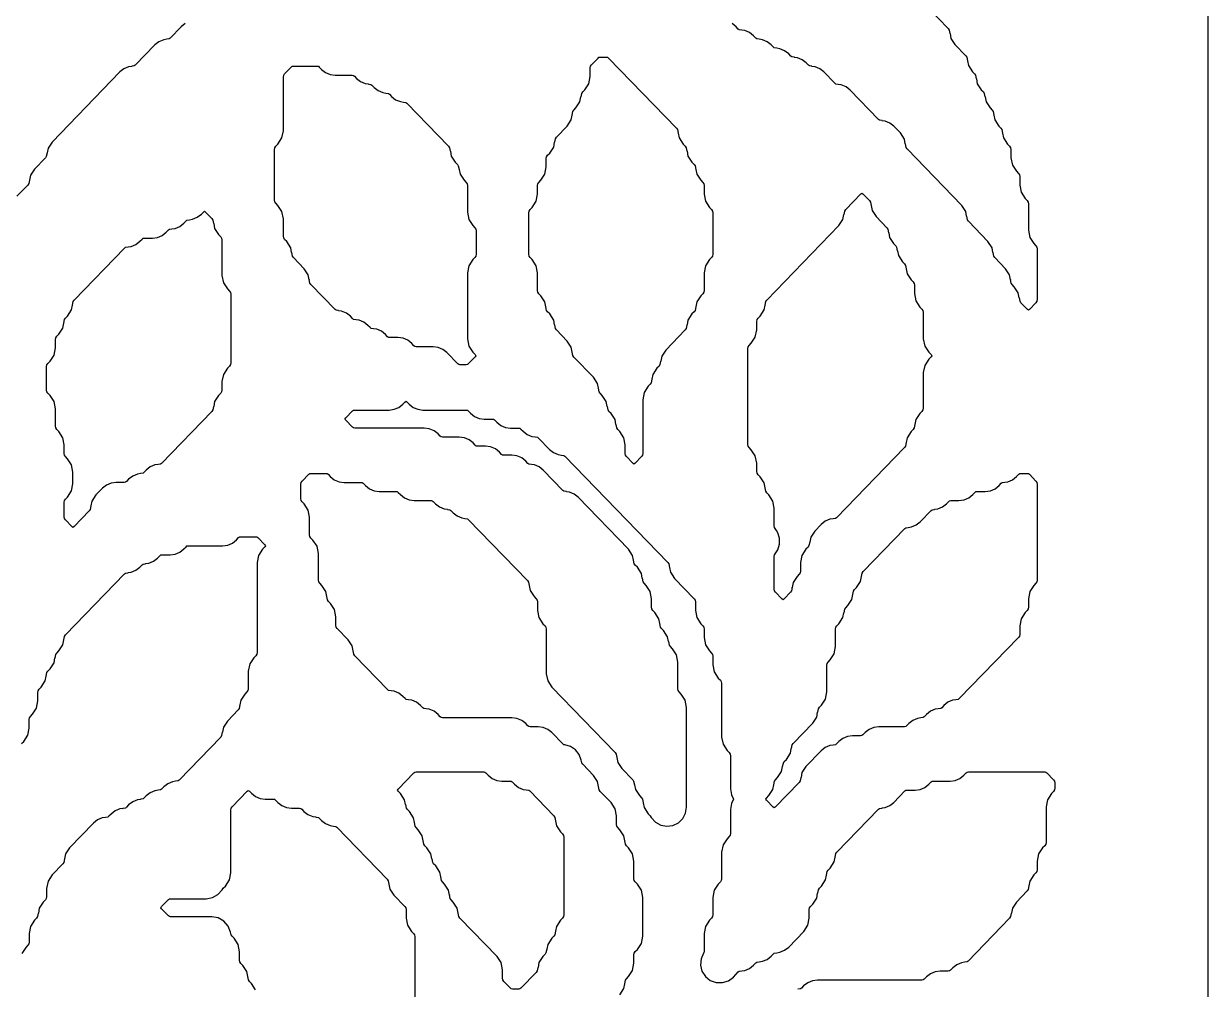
# Model space of a CAD drawing. Header units: millimetres. Extents: x 10 to 410, y 18 to 283.
# Drawn here: x 42.41 to 73.27, y 96.61 to 121.77 of the extents above; entities that cross this region are included whole.
import ezdxf

# ---------------------------------------------------------------- set-up
doc = ezdxf.new("R2010")
doc.units = ezdxf.units.MM
doc.layers.add('CUT', color=1, linetype='Continuous')

msp = doc.modelspace()

# ---------------------------------------------------------------- linework, layer by layer
at = {"layer": 'CUT'}
for points in [[(52.134, 21), (60.134, 21), (60.134, 24), (73.2679, 24), (73.2679, 144), (60.134, 144), (60.134, 147), (52.134, 147), (52.134, 144), (31.134, 144), (31.134, 147), (23.134, 147), (23.134, 144), (10, 144), (10, 24), (23.134, 24), (23.134, 21), (31.134, 21), (31.134, 24), (52.134, 24)], [(55.8811, 114.6802), (55.8271, 114.7359), (55.8022, 114.7741), (55.7935, 114.8188), (55.7935, 115.2754), (55.757, 115.4631), (55.6527, 115.6233), (55.5987, 115.679), (55.5739, 115.7172), (55.5652, 115.7619), (55.5652, 116.8444), (55.5739, 116.8891), (55.5987, 116.9273), (55.6527, 116.983), (55.757, 117.1432), (55.7935, 117.3309), (55.7935, 117.5518), (55.8022, 117.5965), (55.8271, 117.6346), (55.8811, 117.6904), (55.9854, 117.8506), (56.0219, 118.0382), (56.0219, 118.2591), (56.0306, 118.3038), (56.0555, 118.342), (56.1094, 118.3977), (56.2137, 118.558), (56.2383, 118.6839), (56.2411, 118.6834), (56.259, 118.7754), (56.2839, 118.8136), (56.5662, 119.1051), (56.6705, 119.2653), (56.695, 119.3913), (56.6978, 119.3907), (56.7158, 119.4828), (56.7406, 119.521), (56.7946, 119.5767), (56.8989, 119.7369), (56.9234, 119.8629), (56.9262, 119.8623), (56.9441, 119.9544), (56.969, 119.9925), (57.023, 120.0483), (57.1273, 120.2085), (57.1638, 120.3961), (57.1638, 120.617), (57.1725, 120.6617), (57.1974, 120.6999), (57.3689, 120.877), (57.394, 120.8968), (57.4256, 120.9011), (57.5871, 120.9011), (57.6188, 120.8968), (57.6438, 120.877), (59.4141, 119.0494), (59.4389, 119.0112), (59.4568, 118.9191), (59.4596, 118.9197), (59.4842, 118.7937), (59.5885, 118.6335), (59.6424, 118.5778), (59.6673, 118.5396), (59.6852, 118.4476), (59.688, 118.4481), (59.7125, 118.3222), (59.8168, 118.162), (59.8708, 118.1062), (59.8957, 118.0681), (59.9136, 117.976), (59.9164, 117.9765), (59.9409, 117.8506), (60.0452, 117.6904), (60.0992, 117.6346), (60.124, 117.5965), (60.1328, 117.5518), (60.1328, 117.3309), (60.1693, 117.1432), (60.2736, 116.983), (60.3276, 116.9273), (60.3524, 116.8891), (60.3611, 116.8444), (60.3611, 115.7619), (60.3524, 115.7172), (60.3276, 115.679), (60.2736, 115.6233), (60.1693, 115.4631), (60.1328, 115.2754), (60.1328, 114.8188), (60.124, 114.7741), (60.0992, 114.7359), (60.0452, 114.6802), (59.9409, 114.5199), (59.9164, 114.394), (59.9136, 114.3945), (59.8957, 114.3025), (59.8708, 114.2643), (59.8168, 114.2086), (59.7125, 114.0484), (59.688, 113.9224), (59.6852, 113.923), (59.6673, 113.8309), (59.6424, 113.7927), (59.1317, 113.2654), (59.0274, 113.1052), (59.0029, 112.9793), (59.0001, 112.9798), (58.9821, 112.8877), (58.9573, 112.8496), (58.9033, 112.7938), (58.799, 112.6336), (58.7745, 112.5077), (58.7717, 112.5082), (58.7538, 112.4162), (58.7289, 112.378), (58.6749, 112.3223), (58.5706, 112.162), (58.5341, 111.9744), (58.5341, 110.5746), (58.5254, 110.5298), (58.5005, 110.4917), (58.3336, 110.3194), (58.3057, 110.2985), (58.2778, 110.3194), (58.1109, 110.4917), (58.086, 110.5298), (58.0773, 110.5746), (58.0773, 110.7954), (58.0408, 110.9831), (57.9365, 111.1433), (57.8825, 111.199), (57.8577, 111.2372), (57.8397, 111.3293), (57.8369, 111.3287), (57.8124, 111.4547), (57.7081, 111.6149), (57.6541, 111.6706), (57.6293, 111.7088), (57.6113, 111.8009), (57.6086, 111.8003), (57.584, 111.9263), (57.4797, 112.0865), (57.4258, 112.1422), (57.4009, 112.1804), (57.383, 112.2724), (57.3802, 112.2719), (57.3556, 112.3978), (57.2513, 112.558), (56.7406, 113.0854), (56.7158, 113.1235), (56.6978, 113.2156), (56.695, 113.215), (56.6705, 113.341), (56.5662, 113.5012), (56.2839, 113.7927), (56.259, 113.8309), (56.2411, 113.923), (56.2383, 113.9224), (56.2137, 114.0484), (56.1094, 114.2086), (56.0555, 114.2643), (56.0306, 114.3025), (56.0127, 114.3945), (56.0099, 114.394), (55.9854, 114.5199)], [(48.9421, 117.1767), (48.9421, 118.4949), (48.9508, 118.5396), (48.9757, 118.5778), (49.0297, 118.6335), (49.134, 118.7937), (49.1705, 118.9814), (49.1705, 120.3812), (49.1792, 120.4259), (49.2041, 120.4641), (49.3756, 120.6412), (49.4007, 120.661), (49.4323, 120.6653), (50.0506, 120.6653), (50.0822, 120.661), (50.1073, 120.6412), (50.1651, 120.5816), (50.2696, 120.4991), (50.3922, 120.4472), (50.5242, 120.4295), (50.9641, 120.4295), (50.9958, 120.4252), (51.0208, 120.4055), (51.0786, 120.3458), (51.1831, 120.2634), (51.3058, 120.2114), (51.388, 120.2004), (51.3877, 120.1981), (51.4525, 120.1894), (51.4776, 120.1697), (51.5353, 120.11), (51.6399, 120.0276), (51.7625, 119.9756), (51.8448, 119.9646), (51.8445, 119.9623), (51.9093, 119.9536), (51.9343, 119.9339), (51.9921, 119.8742), (52.0967, 119.7918), (52.2193, 119.7398), (52.3015, 119.7288), (52.3013, 119.7266), (52.366, 119.7179), (52.3911, 119.6981), (53.4762, 118.5778), (53.501, 118.5396), (53.519, 118.4476), (53.5217, 118.4481), (53.5463, 118.3222), (53.6506, 118.162), (53.7046, 118.1062), (53.7294, 118.0681), (53.7473, 117.976), (53.7501, 117.9765), (53.7747, 117.8506), (53.879, 117.6904), (53.9329, 117.6346), (53.9578, 117.5965), (53.9665, 117.5518), (53.9665, 116.8593), (54.003, 116.6716), (54.1073, 116.5114), (54.1613, 116.4557), (54.1862, 116.4175), (54.1949, 116.3728), (54.1949, 115.7619), (54.1862, 115.7172), (54.1613, 115.679), (54.1073, 115.6233), (54.003, 115.4631), (53.9665, 115.2754), (53.9665, 113.5582), (54.003, 113.3706), (54.1073, 113.2104), (54.1681, 113.1477), (54.1876, 113.12), (54.1681, 113.0923), (53.9898, 112.9082), (53.9647, 112.8885), (53.9331, 112.8842), (53.7716, 112.8842), (53.7399, 112.8885), (53.7148, 112.9082), (53.4287, 113.2037), (53.3241, 113.2861), (53.2015, 113.3381), (53.0696, 113.3558), (52.6297, 113.3558), (52.598, 113.36), (52.5729, 113.3798), (52.5152, 113.4394), (52.4106, 113.5219), (52.288, 113.5738), (52.156, 113.5916), (51.9445, 113.5916), (51.9129, 113.5958), (51.8878, 113.6156), (51.83, 113.6752), (51.7255, 113.7577), (51.6029, 113.8096), (51.5206, 113.8207), (51.5209, 113.8229), (51.4561, 113.8316), (51.431, 113.8514), (51.3733, 113.911), (51.2687, 113.9935), (51.1461, 114.0454), (51.0638, 114.0565), (51.0641, 114.0587), (50.9994, 114.0674), (50.9743, 114.0872), (50.9165, 114.1468), (50.812, 114.2293), (50.6894, 114.2812), (50.6071, 114.2923), (50.6074, 114.2945), (50.5426, 114.3032), (50.5175, 114.323), (49.8892, 114.9717), (49.8644, 115.0098), (49.8464, 115.1019), (49.8436, 115.1014), (49.8191, 115.2273), (49.7148, 115.3875), (49.4325, 115.679), (49.4076, 115.7172), (49.3897, 115.8093), (49.3869, 115.8087), (49.3623, 115.9347), (49.258, 116.0949), (49.2041, 116.1506), (49.1792, 116.1888), (49.1705, 116.2335), (49.1705, 116.6902), (49.134, 116.8778), (49.0297, 117.038), (48.9757, 117.0938), (48.9508, 117.1319)], [(61.7401, 114.5312), (61.765, 114.5694), (63.646, 116.5114), (63.7503, 116.6716), (63.7748, 116.7976), (63.7776, 116.797), (63.7955, 116.8891), (63.8204, 116.9273), (64.2157, 117.3354), (64.2436, 117.3562), (64.2715, 117.3354), (64.4384, 117.1631), (64.4633, 117.1249), (64.4812, 117.0328), (64.484, 117.0334), (64.5085, 116.9074), (64.6128, 116.7472), (64.8952, 116.4557), (64.92, 116.4175), (64.938, 116.3255), (64.9407, 116.326), (64.9653, 116.2001), (65.0696, 116.0398), (65.1235, 115.9841), (65.1484, 115.9459), (65.1663, 115.8539), (65.1691, 115.8544), (65.1937, 115.7285), (65.298, 115.5683), (65.3519, 115.5125), (65.3768, 115.4744), (65.3947, 115.3823), (65.3975, 115.3829), (65.422, 115.2569), (65.5263, 115.0967), (65.5803, 115.041), (65.6052, 115.0028), (65.6139, 114.9581), (65.6139, 114.7372), (65.6504, 114.5495), (65.7547, 114.3893), (65.8087, 114.3336), (65.8335, 114.2954), (65.8422, 114.2507), (65.8422, 113.5582), (65.8788, 113.3706), (65.9831, 113.2104), (66.0438, 113.1477), (66.0634, 113.12), (66.0438, 113.0923), (65.9831, 113.0296), (65.8788, 112.8694), (65.8422, 112.6818), (65.8422, 111.7535), (65.8335, 111.7088), (65.8087, 111.6706), (65.7547, 111.6149), (65.6504, 111.4547), (65.6259, 111.3287), (65.6231, 111.3293), (65.6052, 111.2372), (65.5803, 111.199), (65.5263, 111.1433), (65.422, 110.9831), (65.3975, 110.8571), (65.3947, 110.8577), (65.3768, 110.7656), (65.3519, 110.7275), (63.5817, 108.8998), (63.5566, 108.88), (63.4919, 108.8713), (63.4922, 108.8691), (63.4099, 108.8581), (63.2873, 108.8061), (63.1827, 108.7237), (63.0142, 108.5496), (62.9099, 108.3894), (62.8853, 108.2635), (62.8825, 108.264), (62.8646, 108.1719), (62.8397, 108.1338), (62.7858, 108.078), (62.6815, 107.9178), (62.6449, 107.7302), (62.6449, 107.5093), (62.6362, 107.4646), (62.6114, 107.4264), (62.5574, 107.3707), (62.4531, 107.2105), (62.4286, 107.0845), (62.4258, 107.0851), (62.4078, 106.993), (62.383, 106.9548), (62.2161, 106.7825), (62.1882, 106.7617), (62.1602, 106.7825), (61.9934, 106.9548), (61.9685, 106.993), (61.9598, 107.0377), (61.9598, 107.8844), (61.9685, 107.9291), (62.0197, 108.0077), (62.0161, 108.0101), (62.0539, 108.0636), (62.1004, 108.2097), (62.1004, 108.363), (62.0539, 108.509), (62.0161, 108.5626), (62.0197, 108.5649), (61.9685, 108.6435), (61.9598, 108.6882), (61.9598, 109.1449), (61.9232, 109.3326), (61.8189, 109.4928), (61.765, 109.5485), (61.7401, 109.5867), (61.7222, 109.6787), (61.7194, 109.6782), (61.6949, 109.8041), (61.5906, 109.9644), (61.5366, 110.0201), (61.5117, 110.0583), (61.503, 110.103), (61.503, 110.3239), (61.4665, 110.5115), (61.3622, 110.6717), (61.3082, 110.7275), (61.2834, 110.7656), (61.2747, 110.8103), (61.2747, 113.3076), (61.2834, 113.3523), (61.3082, 113.3904), (61.3622, 113.4462), (61.4665, 113.6064), (61.503, 113.794), (61.503, 114.0149), (61.5117, 114.0596), (61.5366, 114.0978), (61.5906, 114.1535), (61.6949, 114.3137), (61.7194, 114.4397), (61.7222, 114.4391)], [(43.4697, 114.0596), (43.4946, 114.0978), (43.5485, 114.1535), (43.6528, 114.3137), (43.6774, 114.4397), (43.6802, 114.4391), (43.6981, 114.5312), (43.723, 114.5694), (45.0364, 115.9255), (45.0615, 115.9452), (45.1263, 115.9539), (45.126, 115.9562), (45.2082, 115.9672), (45.3308, 116.0191), (45.4354, 116.1016), (45.4932, 116.1612), (45.5182, 116.181), (45.5499, 116.1853), (45.7614, 116.1853), (45.8934, 116.203), (46.016, 116.2549), (46.1205, 116.3374), (46.1783, 116.397), (46.2034, 116.4168), (46.2682, 116.4255), (46.2679, 116.4277), (46.3501, 116.4388), (46.4727, 116.4907), (46.5773, 116.5732), (46.6351, 116.6328), (46.6601, 116.6526), (46.7249, 116.6613), (46.7246, 116.6635), (46.8069, 116.6746), (46.9295, 116.7265), (47.0341, 116.809), (47.0872, 116.8638), (47.1151, 116.8846), (47.143, 116.8638), (47.3099, 116.6915), (47.3348, 116.6533), (47.3527, 116.5613), (47.3555, 116.5618), (47.38, 116.4359), (47.4843, 116.2756), (47.5383, 116.2199), (47.5631, 116.1817), (47.5719, 116.137), (47.5719, 115.2088), (47.6084, 115.0211), (47.7127, 114.8609), (47.7667, 114.8052), (47.7915, 114.767), (47.8002, 114.7223), (47.8002, 112.9324), (47.7915, 112.8877), (47.7667, 112.8496), (47.7127, 112.7938), (47.6084, 112.6336), (47.5719, 112.446), (47.5719, 112.2251), (47.5631, 112.1804), (47.5383, 112.1422), (47.4843, 112.0865), (47.38, 111.9263), (47.3555, 111.8003), (47.3527, 111.8009), (47.3348, 111.7088), (47.3099, 111.6706), (45.9965, 110.3145), (45.9714, 110.2948), (45.9066, 110.2861), (45.9069, 110.2838), (45.8246, 110.2728), (45.702, 110.2209), (45.5975, 110.1384), (45.5397, 110.0788), (45.5146, 110.059), (45.4499, 110.0503), (45.4502, 110.0481), (45.3679, 110.037), (45.2453, 109.9851), (45.1407, 109.9026), (45.0829, 109.843), (45.0579, 109.8232), (45.0262, 109.8189), (44.8147, 109.8189), (44.6827, 109.8012), (44.5601, 109.7493), (44.4556, 109.6668), (44.287, 109.4928), (44.1827, 109.3326), (44.1582, 109.2066), (44.1554, 109.2072), (44.1374, 109.1151), (44.1126, 109.0769), (43.7173, 108.6688), (43.6894, 108.648), (43.6615, 108.6688), (43.4946, 108.8411), (43.4697, 108.8793), (43.461, 108.924), (43.461, 109.2991), (43.4697, 109.3438), (43.4946, 109.382), (43.5485, 109.4377), (43.6528, 109.598), (43.6894, 109.7856), (43.6894, 110.0881), (43.6528, 110.2757), (43.5485, 110.4359), (43.4946, 110.4917), (43.4697, 110.5298), (43.461, 110.5746), (43.461, 110.7954), (43.4245, 110.9831), (43.3202, 111.1433), (43.2662, 111.199), (43.2413, 111.2372), (43.2326, 111.2819), (43.2326, 111.7386), (43.1961, 111.9263), (43.0918, 112.0865), (43.0378, 112.1422), (43.013, 112.1804), (43.0043, 112.2251), (43.0043, 112.836), (43.013, 112.8807), (43.0378, 112.9189), (43.0918, 112.9746), (43.1961, 113.1348), (43.2326, 113.3224), (43.2326, 113.5433), (43.2413, 113.5881), (43.2662, 113.6262), (43.3202, 113.682), (43.4245, 113.8422), (43.449, 113.9681), (43.4518, 113.9676)], [(61.8189, 101.6567), (61.9232, 101.8169), (61.9478, 101.9429), (61.9506, 101.9423), (61.9685, 102.0344), (61.9934, 102.0725), (62.0473, 102.1283), (62.1516, 102.2885), (62.1762, 102.4144), (62.1789, 102.4139), (62.1969, 102.5059), (62.2217, 102.5441), (62.2757, 102.5998), (62.38, 102.7601), (62.4045, 102.886), (62.4073, 102.8855), (62.4253, 102.9775), (62.4501, 103.0157), (62.9608, 103.543), (63.0651, 103.7032), (63.0897, 103.8292), (63.0925, 103.8286), (63.1104, 103.9207), (63.1353, 103.9589), (63.1892, 104.0146), (63.2935, 104.1748), (63.3301, 104.3624), (63.3301, 105.0549), (63.3388, 105.0996), (63.3636, 105.1378), (63.4176, 105.1935), (63.5219, 105.3537), (63.5585, 105.5414), (63.5585, 105.9981), (63.5672, 106.0428), (63.592, 106.081), (63.646, 106.1367), (63.7503, 106.2969), (63.7748, 106.4229), (63.7776, 106.4223), (63.7955, 106.5144), (63.8204, 106.5525), (63.8744, 106.6083), (63.9787, 106.7685), (64.0032, 106.8944), (64.006, 106.8939), (64.0239, 106.9859), (64.0488, 107.0241), (64.1027, 107.0798), (64.207, 107.2401), (64.2316, 107.366), (64.2344, 107.3655), (64.2523, 107.4575), (64.2772, 107.4957), (65.3622, 108.616), (65.3873, 108.6357), (65.4521, 108.6445), (65.4518, 108.6467), (65.534, 108.6577), (65.6567, 108.7097), (65.7612, 108.7921), (66.0474, 109.0876), (66.0724, 109.1073), (66.1372, 109.116), (66.1369, 109.1183), (66.2192, 109.1293), (66.3418, 109.1813), (66.4464, 109.2637), (66.5041, 109.3233), (66.5292, 109.3431), (66.5608, 109.3474), (66.7724, 109.3474), (66.9043, 109.3651), (67.0269, 109.417), (67.1315, 109.4995), (67.1893, 109.5591), (67.2143, 109.5789), (67.246, 109.5832), (67.4575, 109.5832), (67.5895, 109.6009), (67.7121, 109.6528), (67.8166, 109.7353), (67.8744, 109.7949), (67.8995, 109.8147), (67.9643, 109.8234), (67.964, 109.8256), (68.0462, 109.8367), (68.1688, 109.8886), (68.2734, 109.9711), (68.3312, 110.0307), (68.3562, 110.0505), (68.3879, 110.0547), (68.5494, 110.0547), (68.581, 110.0505), (68.6061, 110.0307), (68.7776, 109.8536), (68.8025, 109.8154), (68.8112, 109.7707), (68.8112, 107.2735), (68.8025, 107.2288), (68.7776, 107.1906), (68.7237, 107.1349), (68.6194, 106.9747), (68.5828, 106.787), (68.5828, 106.5661), (68.5741, 106.5214), (68.5492, 106.4832), (68.4953, 106.4275), (68.391, 106.2673), (68.3544, 106.0797), (68.3544, 105.8588), (68.3457, 105.8141), (68.3209, 105.7759), (66.779, 104.184), (66.754, 104.1643), (66.6892, 104.1555), (66.6895, 104.1533), (66.6072, 104.1423), (66.4846, 104.0903), (66.38, 104.0079), (66.3223, 103.9482), (66.2972, 103.9285), (66.2324, 103.9198), (66.2327, 103.9175), (66.1504, 103.9065), (66.0278, 103.8545), (65.9233, 103.7721), (65.8655, 103.7124), (65.8404, 103.6927), (65.7757, 103.684), (65.776, 103.6817), (65.6937, 103.6707), (65.5711, 103.6187), (65.4665, 103.5363), (65.4088, 103.4767), (65.3837, 103.4569), (65.3521, 103.4526), (64.6838, 103.4526), (64.5518, 103.4349), (64.4292, 103.383), (64.3246, 103.3005), (64.2669, 103.2409), (64.2418, 103.2211), (64.2102, 103.2168), (63.9986, 103.2168), (63.8667, 103.1991), (63.744, 103.1472), (63.6395, 103.0647), (63.5817, 103.0051), (63.5566, 102.9853), (63.4919, 102.9766), (63.4922, 102.9744), (63.4099, 102.9633), (63.2873, 102.9114), (63.1827, 102.8289), (62.7858, 102.4191), (62.6815, 102.2589), (62.6569, 102.1329), (62.6542, 102.1335), (62.6362, 102.0414), (62.6114, 102.0032), (61.9877, 101.3594), (61.9598, 101.3385), (61.9319, 101.3594), (61.7582, 101.5386), (61.7386, 101.5663), (61.7582, 101.594)], [(52.5729, 102.2497), (52.598, 102.2694), (52.6297, 102.2737), (54.3898, 102.2737), (54.4215, 102.2694), (54.4465, 102.2497), (54.5043, 102.19), (54.6088, 102.1076), (54.7315, 102.0556), (54.8634, 102.0379), (55.075, 102.0379), (55.1066, 102.0336), (55.1317, 102.0139), (55.1894, 101.9542), (55.294, 101.8718), (55.4166, 101.8198), (55.4989, 101.8088), (55.4986, 101.8066), (55.5634, 101.7979), (55.5884, 101.7781), (56.2167, 101.1294), (56.2416, 101.0912), (56.2595, 100.9991), (56.2623, 100.9997), (56.2868, 100.8737), (56.3911, 100.7135), (56.4451, 100.6578), (56.47, 100.6196), (56.4787, 100.5749), (56.4787, 98.5493), (56.47, 98.5046), (56.4451, 98.4664), (56.3911, 98.4107), (56.2868, 98.2505), (56.2623, 98.1245), (56.2595, 98.1251), (56.2416, 98.033), (56.2167, 97.9948), (56.1628, 97.9391), (56.0585, 97.7789), (56.0339, 97.6529), (56.0311, 97.6535), (56.0132, 97.5614), (55.9884, 97.5232), (55.9344, 97.4675), (55.8301, 97.3073), (55.8055, 97.1814), (55.8028, 97.1819), (55.7848, 97.0898), (55.76, 97.0517), (55.36, 96.6388), (55.335, 96.619), (55.3033, 96.6147), (55.1418, 96.6147), (55.1102, 96.619), (55.0851, 96.6388), (54.9136, 96.8159), (54.8887, 96.8541), (54.88, 96.8988), (54.88, 97.1197), (54.8435, 97.3073), (54.7392, 97.4675), (53.7717, 98.4664), (53.7468, 98.5046), (53.7289, 98.5966), (53.7261, 98.5961), (53.7016, 98.722), (53.5973, 98.8823), (53.5433, 98.938), (53.5184, 98.9762), (53.5005, 99.0682), (53.4977, 99.0677), (53.4732, 99.1936), (53.3689, 99.3538), (53.3149, 99.4096), (53.2901, 99.4477), (53.2721, 99.5398), (53.2693, 99.5393), (53.2448, 99.6652), (53.1405, 99.8254), (53.0865, 99.8811), (53.0617, 99.9193), (53.0438, 100.0114), (53.041, 100.0108), (53.0164, 100.1368), (52.9121, 100.297), (52.8582, 100.3527), (52.8333, 100.3909), (52.8154, 100.483), (52.8126, 100.4824), (52.788, 100.6084), (52.6837, 100.7686), (52.6298, 100.8243), (52.6049, 100.8625), (52.587, 100.9545), (52.5842, 100.954), (52.5597, 101.0799), (52.4554, 101.2402), (52.4014, 101.2959), (52.3765, 101.3341), (52.3586, 101.4261), (52.3558, 101.4256), (52.3313, 101.5515), (52.227, 101.7117), (52.1663, 101.7744), (52.1467, 101.8021), (52.1663, 101.8298)]]:
    msp.add_lwpolyline(points, close=True, dxfattribs=at)
for points in [[(65.9831, 122.1704), (66.4938, 121.6431), (66.5187, 121.6049), (66.5366, 121.5128), (66.5394, 121.5134), (66.5639, 121.3874), (66.6682, 121.2272), (66.9506, 120.9357), (66.9754, 120.8975), (66.9934, 120.8055), (66.9962, 120.806), (67.0207, 120.6801), (67.125, 120.5198), (67.179, 120.4641), (67.2038, 120.4259), (67.2218, 120.3339), (67.2245, 120.3344), (67.2491, 120.2085), (67.3534, 120.0483), (67.4073, 119.9925), (67.4322, 119.9544), (67.4501, 119.8623), (67.4529, 119.8629), (67.4775, 119.7369), (67.5818, 119.5767), (67.6357, 119.521), (67.6606, 119.4828), (67.6785, 119.3907), (67.6813, 119.3913), (67.7058, 119.2653), (67.8101, 119.1051), (67.8641, 119.0494), (67.889, 119.0112), (67.9069, 118.9191), (67.9097, 118.9197), (67.9342, 118.7937), (68.0385, 118.6335), (68.0925, 118.5778), (68.1173, 118.5396), (68.126, 118.4949), (68.126, 118.274), (68.1626, 118.0864), (68.2669, 117.9262), (68.3209, 117.8704), (68.3457, 117.8323), (68.3544, 117.7876), (68.3544, 117.5667), (68.391, 117.379), (68.4953, 117.2188), (68.5492, 117.1631), (68.5741, 117.1249), (68.5828, 117.0802), (68.5828, 116.3877), (68.6194, 116.2001), (68.7237, 116.0398), (68.7776, 115.9841), (68.8025, 115.9459), (68.8112, 115.9012), (68.8112, 114.583), (68.8025, 114.5383), (68.7776, 114.5001), (68.6107, 114.3278), (68.5828, 114.3069), (68.5549, 114.3278), (68.388, 114.5001), (68.3631, 114.5383), (68.3452, 114.6303), (68.3424, 114.6298), (68.3179, 114.7557), (68.2136, 114.9159), (68.1596, 114.9717), (68.1348, 115.0098), (68.1168, 115.1019), (68.114, 115.1014), (68.0895, 115.2273), (67.9852, 115.3875), (67.7029, 115.679), (67.678, 115.7172), (67.6601, 115.8093), (67.6573, 115.8087), (67.6327, 115.9347), (67.5284, 116.0949), (67.0177, 116.6222), (66.9929, 116.6604), (66.9749, 116.7524), (66.9721, 116.7519), (66.9476, 116.8778), (66.8433, 117.038), (65.4191, 118.5085), (65.3942, 118.5467), (65.3763, 118.6387), (65.3735, 118.6382), (65.3489, 118.7641), (65.2446, 118.9244), (65.0761, 119.0984), (64.9715, 119.1809), (64.8489, 119.2328), (64.7666, 119.2438), (64.7669, 119.2461), (64.7022, 119.2548), (64.6771, 119.2745), (63.9342, 120.0415), (63.8296, 120.124), (63.707, 120.176), (63.6247, 120.187), (63.625, 120.1892), (63.5603, 120.1979), (63.5352, 120.2177), (63.249, 120.5131), (63.1445, 120.5956), (63.0219, 120.6475), (62.9396, 120.6586), (62.9399, 120.6608), (62.8751, 120.6695), (62.85, 120.6893), (62.7923, 120.7489), (62.6877, 120.8314), (62.5651, 120.8833), (62.4828, 120.8944), (62.4831, 120.8966), (62.4184, 120.9053), (62.3933, 120.9251), (62.3355, 120.9847), (62.231, 121.0672), (62.1084, 121.1191), (62.0261, 121.1302), (62.0264, 121.1324), (61.9616, 121.1411), (61.9365, 121.1609), (61.8788, 121.2205), (61.7742, 121.303), (61.6516, 121.3549), (61.5693, 121.366), (61.5696, 121.3682), (61.5048, 121.3769), (61.4798, 121.3967), (61.422, 121.4563), (61.3174, 121.5387), (61.1948, 121.5907), (61.1126, 121.6017), (61.1129, 121.604), (61.0481, 121.6127), (61.023, 121.6324), (60.9652, 121.6921), (60.8607, 121.7745)], [(46.6155, 121.7745), (46.511, 121.6921), (46.2248, 121.3967), (46.1998, 121.3769), (46.135, 121.3682), (46.1353, 121.366), (46.053, 121.3549), (45.9304, 121.303), (45.8258, 121.2205), (45.3113, 120.6893), (45.2863, 120.6695), (45.2215, 120.6608), (45.2218, 120.6586), (45.1395, 120.6475), (45.0169, 120.5956), (44.9123, 120.5131), (43.1451, 118.6886), (43.0408, 118.5284), (43.0163, 118.4024), (43.0135, 118.403), (42.9955, 118.3109), (42.9707, 118.2727), (42.6883, 117.9812), (42.584, 117.821), (42.5595, 117.695), (42.5567, 117.6956), (42.5388, 117.6035), (42.5139, 117.5654), (42.2316, 117.2738)], [(57.9365, 96.4693), (58.0408, 96.6295), (58.0653, 96.7555), (58.0681, 96.7549), (58.086, 96.847), (58.1109, 96.8852), (58.1649, 96.9409), (58.2692, 97.1011), (58.3057, 97.2888), (58.3057, 97.5097), (58.3144, 97.5544), (58.3393, 97.5925), (58.3932, 97.6483), (58.4975, 97.8085), (58.5341, 97.9961), (58.5341, 99.006), (58.4975, 99.1936), (58.3932, 99.3538), (58.3393, 99.4096), (58.3144, 99.4477), (58.3057, 99.4924), (58.3057, 99.9491), (58.2692, 100.1368), (58.1649, 100.297), (58.1109, 100.3527), (58.086, 100.3909), (58.0681, 100.483), (58.0653, 100.4824), (58.0408, 100.6084), (57.9365, 100.7686), (57.8825, 100.8243), (57.8577, 100.8625), (57.849, 100.9072), (57.849, 101.1281), (57.8124, 101.3157), (57.7081, 101.4759), (57.4258, 101.7675), (57.4009, 101.8056), (57.383, 101.8977), (57.3802, 101.8971), (57.3556, 102.0231), (57.2513, 102.1833), (56.969, 102.4748), (56.9441, 102.513), (56.9307, 102.5818), (56.8779, 102.7275), (56.783, 102.85), (56.6551, 102.9376), (56.5065, 102.9818), (56.4805, 102.9853), (56.4554, 103.0051), (56.1693, 103.3005), (56.0647, 103.383), (55.9421, 103.4349), (55.8101, 103.4526), (55.5986, 103.4526), (55.567, 103.4569), (55.5419, 103.4767), (55.4841, 103.5363), (55.3796, 103.6187), (55.257, 103.6707), (55.125, 103.6884), (53.3148, 103.6884), (53.2832, 103.6927), (53.2581, 103.7124), (53.2003, 103.7721), (53.0958, 103.8545), (52.9732, 103.9065), (52.8909, 103.9175), (52.8912, 103.9198), (52.8264, 103.9285), (52.8013, 103.9482), (52.7436, 104.0079), (52.639, 104.0903), (52.5164, 104.1423), (52.4341, 104.1533), (52.4344, 104.1555), (52.3696, 104.1643), (52.3446, 104.184), (52.2868, 104.2437), (52.1822, 104.3261), (52.0596, 104.3781), (51.9774, 104.3891), (51.9777, 104.3913), (51.9129, 104.4), (51.8878, 104.4198), (51.0311, 105.3043), (51.0063, 105.3425), (50.9883, 105.4345), (50.9855, 105.434), (50.961, 105.5599), (50.8567, 105.7202), (50.5744, 106.0117), (50.5495, 106.0498), (50.5408, 106.0946), (50.5408, 106.3154), (50.5042, 106.5031), (50.3999, 106.6633), (50.346, 106.719), (50.3211, 106.7572), (50.3032, 106.8493), (50.3004, 106.8487), (50.2759, 106.9747), (50.1716, 107.1349), (50.1176, 107.1906), (50.0927, 107.2288), (50.084, 107.2735), (50.084, 107.966), (50.0475, 108.1536), (49.9432, 108.3138), (49.8892, 108.3696), (49.8644, 108.4077), (49.8557, 108.4524), (49.8557, 108.9091), (49.8191, 109.0968), (49.7148, 109.257), (49.6608, 109.3127), (49.636, 109.3509), (49.6273, 109.3956), (49.6273, 109.7707), (49.636, 109.8154), (49.6608, 109.8536), (49.8324, 110.0307), (49.8575, 110.0505), (49.8891, 110.0547), (50.279, 110.0547), (50.3106, 110.0505), (50.3357, 110.0307), (50.3934, 109.9711), (50.498, 109.8886), (50.6206, 109.8367), (50.7526, 109.8189), (51.1925, 109.8189), (51.2241, 109.8147), (51.2492, 109.7949), (51.307, 109.7353), (51.4115, 109.6528), (51.5341, 109.6009), (51.6661, 109.5832), (52.106, 109.5832), (52.1377, 109.5789), (52.1627, 109.5591), (52.2205, 109.4995), (52.325, 109.417), (52.4477, 109.3651), (52.5796, 109.3474), (53.0195, 109.3474), (53.0512, 109.3431), (53.0762, 109.3233), (53.134, 109.2637), (53.2386, 109.1813), (53.3612, 109.1293), (53.4434, 109.1183), (53.4432, 109.116), (53.5079, 109.1073), (53.533, 109.0876), (53.5908, 109.0279), (53.6953, 108.9455), (53.8179, 108.8935), (53.9002, 108.8825), (53.8999, 108.8802), (53.9647, 108.8715), (53.9898, 108.8518), (55.5316, 107.2599), (55.5564, 107.2217), (55.5744, 107.1297), (55.5772, 107.1302), (55.6017, 107.0043), (55.706, 106.8441), (55.76, 106.7883), (55.7848, 106.7502), (55.7935, 106.7054), (55.7935, 106.4846), (55.8301, 106.2969), (55.9344, 106.1367), (55.9884, 106.081), (56.0132, 106.0428), (56.0219, 105.9981), (56.0219, 104.834), (56.0585, 104.6464), (56.1628, 104.4862), (57.8154, 102.7799), (57.8402, 102.7417), (57.8582, 102.6497), (57.861, 102.6502), (57.8855, 102.5243), (57.9898, 102.3641), (58.2722, 102.0725), (58.297, 102.0344), (58.3149, 101.9423), (58.3177, 101.9429), (58.3423, 101.8169), (58.4466, 101.6567), (58.5005, 101.601), (58.5254, 101.5628), (58.5433, 101.4707), (58.5461, 101.4713), (58.5706, 101.3453), (58.6749, 101.1851), (58.7289, 101.1294), (58.757, 101.0863), (58.8643, 100.9682), (59.0033, 100.8898), (59.16, 100.8593), (59.3183, 100.8798), (59.4621, 100.949), (59.5767, 101.06), (59.6505, 101.2015), (59.676, 101.3591), (59.676, 103.9576), (59.6394, 104.1452), (59.5351, 104.3054), (59.4812, 104.3611), (59.4563, 104.3993), (59.4476, 104.444), (59.4476, 105.1365), (59.4111, 105.3241), (59.3068, 105.4844), (59.2528, 105.5401), (59.2279, 105.5783), (59.21, 105.6703), (59.2072, 105.6698), (59.1827, 105.7957), (59.0784, 105.9559), (59.0244, 106.0117), (58.9996, 106.0498), (58.9816, 106.1419), (58.9788, 106.1414), (58.9543, 106.2673), (58.85, 106.4275), (58.796, 106.4832), (58.7712, 106.5214), (58.7625, 106.5661), (58.7625, 106.787), (58.7259, 106.9747), (58.6216, 107.1349), (58.5677, 107.1906), (58.5428, 107.2288), (58.5249, 107.3209), (58.5221, 107.3203), (58.4975, 107.4463), (58.3932, 107.6065), (58.3393, 107.6622), (58.3144, 107.7004), (58.2965, 107.7924), (58.2937, 107.7919), (58.2692, 107.9178), (58.1649, 108.078), (56.8544, 109.431), (56.7498, 109.5135), (56.6272, 109.5654), (56.545, 109.5765), (56.5453, 109.5787), (56.4805, 109.5874), (56.4554, 109.6072), (55.9409, 110.1384), (55.8363, 110.2209), (55.7137, 110.2728), (55.6314, 110.2838), (55.6317, 110.2861), (55.567, 110.2948), (55.5419, 110.3145), (55.4841, 110.3742), (55.3796, 110.4566), (55.257, 110.5086), (55.125, 110.5263), (54.9135, 110.5263), (54.8818, 110.5306), (54.8567, 110.5503), (54.799, 110.61), (54.6944, 110.6924), (54.5718, 110.7444), (54.4398, 110.7621), (54.2283, 110.7621), (54.1967, 110.7664), (54.1716, 110.7861), (54.1138, 110.8458), (54.0093, 110.9282), (53.8867, 110.9802), (53.7547, 110.9979), (53.3148, 110.9979), (53.2832, 111.0021), (53.2581, 111.0219), (53.2003, 111.0815), (53.0958, 111.164), (52.9732, 111.216), (52.8412, 111.2337), (51.031, 111.2337), (50.9994, 111.2379), (50.9743, 111.2577), (50.796, 111.4418), (50.7764, 111.4695), (50.796, 111.4972), (50.9743, 111.6812), (50.9994, 111.701), (51.031, 111.7053), (51.9277, 111.7053), (52.0596, 111.723), (52.1822, 111.7749), (52.2868, 111.8574), (52.3399, 111.9122), (52.3678, 111.9331), (52.3958, 111.9122), (52.4489, 111.8574), (52.5534, 111.7749), (52.676, 111.723), (52.808, 111.7053), (53.9331, 111.7053), (53.9647, 111.701), (53.9898, 111.6812), (54.0475, 111.6216), (54.1521, 111.5391), (54.2747, 111.4872), (54.4067, 111.4695), (54.6182, 111.4695), (54.6498, 111.4652), (54.6749, 111.4455), (54.7327, 111.3858), (54.8372, 111.3034), (54.9598, 111.2514), (55.0918, 111.2337), (55.3033, 111.2337), (55.335, 111.2294), (55.36, 111.2097), (55.4178, 111.15), (55.5224, 111.0676), (55.645, 111.0156), (55.7272, 111.0046), (55.727, 111.0023), (55.7917, 110.9936), (55.8168, 110.9739), (56.1029, 110.6785), (56.2075, 110.596), (56.3301, 110.544), (56.4124, 110.533), (56.4121, 110.5308), (56.4769, 110.5221), (56.5019, 110.5023), (59.1857, 107.7315), (59.2105, 107.6933), (59.2285, 107.6013), (59.2312, 107.6018), (59.2558, 107.4759), (59.3601, 107.3156), (59.8708, 106.7883), (59.8957, 106.7502), (59.9044, 106.7054), (59.9044, 106.4846), (59.9409, 106.2969), (60.0452, 106.1367), (60.0992, 106.081), (60.124, 106.0428), (60.1328, 105.9981), (60.1328, 105.7772), (60.1693, 105.5895), (60.2736, 105.4293), (60.3276, 105.3736), (60.3524, 105.3354), (60.3611, 105.2907), (60.3611, 105.0698), (60.3977, 104.8822), (60.502, 104.722), (60.5559, 104.6662), (60.5808, 104.6281), (60.5895, 104.5833), (60.5895, 103.1835), (60.6261, 102.9959), (60.7304, 102.8356), (60.7843, 102.7799), (60.8092, 102.7417), (60.8179, 102.697), (60.8179, 101.8373), (60.8426, 101.682), (60.9019, 101.5663), (60.8426, 101.4506), (60.8179, 101.2953), (60.8179, 100.6714), (60.8092, 100.6267), (60.7843, 100.5885), (60.7304, 100.5328), (60.6261, 100.3726), (60.5895, 100.1849), (60.5895, 99.4924), (60.5808, 99.4477), (60.5559, 99.4096), (60.502, 99.3538), (60.3977, 99.1936), (60.3611, 99.006), (60.3611, 98.5493), (60.3524, 98.5046), (60.3276, 98.4664), (60.2736, 98.4107), (60.1693, 98.2505), (60.1328, 98.0628), (60.1328, 97.6061), (60.124, 97.5614), (60.1177, 97.5517), (60.0522, 97.4024), (60.0383, 97.2398), (60.0774, 97.0815), (60.1654, 96.9442), (60.2929, 96.8424), (60.4464, 96.7872), (60.6095, 96.7843), (60.7649, 96.834), (60.8959, 96.9311), (61.023, 97.0623), (61.0481, 97.0821), (61.1129, 97.0908), (61.1126, 97.093), (61.1948, 97.104), (61.3174, 97.156), (61.422, 97.2385), (61.4798, 97.2981), (61.5048, 97.3179), (61.5696, 97.3266), (61.5693, 97.3288), (61.6516, 97.3398), (61.7742, 97.3918), (61.8788, 97.4742), (61.9365, 97.5339), (61.9616, 97.5536), (62.0264, 97.5623), (62.0261, 97.5646), (62.1084, 97.5756), (62.231, 97.6276), (62.3355, 97.71), (62.7325, 98.1198), (62.8368, 98.2801), (62.8733, 98.4677), (62.8733, 98.6886), (62.882, 98.7333), (62.9069, 98.7715), (62.9608, 98.8272), (63.0651, 98.9874), (63.0897, 99.1134), (63.0925, 99.1128), (63.1104, 99.2049), (63.1353, 99.2431), (63.1892, 99.2988), (63.2935, 99.459), (63.3181, 99.585), (63.3208, 99.5844), (63.3388, 99.6765), (63.3636, 99.7146), (63.4176, 99.7704), (63.5219, 99.9306), (63.5464, 100.0565), (63.5492, 100.056), (63.5672, 100.1481), (63.592, 100.1862), (64.6771, 101.3065), (64.7022, 101.3263), (64.7669, 101.335), (64.7666, 101.3372), (64.8489, 101.3483), (64.9715, 101.4002), (65.0761, 101.4827), (65.3622, 101.7781), (65.3873, 101.7979), (65.4189, 101.8021), (65.6305, 101.8021), (65.7624, 101.8198), (65.885, 101.8718), (65.9896, 101.9542), (66.0474, 102.0139), (66.0724, 102.0336), (66.1041, 102.0379), (66.544, 102.0379), (66.6759, 102.0556), (66.7986, 102.1076), (66.9031, 102.19), (66.9609, 102.2497), (66.986, 102.2694), (67.0176, 102.2737), (69.0061, 102.2737), (69.0378, 102.2694), (69.0628, 102.2497), (69.2344, 102.0725), (69.2592, 102.0344), (69.2679, 101.9897), (69.2679, 101.8503), (69.2592, 101.8056), (69.2344, 101.7675), (69.1804, 101.7117), (69.0761, 101.5515), (69.0396, 101.3639), (69.0396, 100.4356), (69.0309, 100.3909), (69.006, 100.3527), (68.952, 100.297), (68.8477, 100.1368), (68.8112, 99.9491), (68.8112, 99.7282), (68.8025, 99.6835), (68.7776, 99.6454), (68.7237, 99.5896), (68.6194, 99.4294), (68.5948, 99.3035), (68.592, 99.304), (68.5741, 99.2119), (68.5492, 99.1738), (68.2669, 98.8823), (68.1626, 98.722), (68.1381, 98.5961), (68.1353, 98.5966), (68.1173, 98.5046), (68.0925, 98.4664), (67.0074, 97.3461), (66.9823, 97.3264), (66.9176, 97.3177), (66.9179, 97.3154), (66.8356, 97.3044), (66.713, 97.2524), (66.6084, 97.17), (66.5507, 97.1103), (66.5256, 97.0906), (66.494, 97.0863), (66.2824, 97.0863), (66.1504, 97.0686), (66.0278, 97.0166), (65.9233, 96.9342), (65.8655, 96.8745), (65.8404, 96.8548), (65.8088, 96.8505), (63.0851, 96.8505), (62.9531, 96.8328), (62.8305, 96.7809), (62.726, 96.6984), (62.6682, 96.6388), (62.6431, 96.619), (62.5783, 96.6103)], [(42.3527, 103.0157), (42.4066, 103.0714), (42.5109, 103.2316), (42.5475, 103.4193), (42.5475, 103.6402), (42.5562, 103.6849), (42.5811, 103.7231), (42.635, 103.7788), (42.7393, 103.939), (42.7759, 104.1267), (42.7759, 104.3476), (42.7846, 104.3923), (42.8094, 104.4304), (42.8634, 104.4862), (42.9677, 104.6464), (42.9922, 104.7723), (42.995, 104.7718), (43.013, 104.8638), (43.0378, 104.902), (43.0918, 104.9577), (43.1961, 105.118), (43.2206, 105.2439), (43.2234, 105.2434), (43.2413, 105.3354), (43.2662, 105.3736), (43.3202, 105.4293), (43.4245, 105.5895), (43.449, 105.7155), (43.4518, 105.7149), (43.4697, 105.807), (43.4946, 105.8452), (45.0364, 107.437), (45.0615, 107.4568), (45.1263, 107.4655), (45.126, 107.4677), (45.2082, 107.4788), (45.3308, 107.5307), (45.4354, 107.6132), (45.4932, 107.6728), (45.5182, 107.6926), (45.583, 107.7013), (45.5827, 107.7035), (45.665, 107.7146), (45.7876, 107.7665), (45.8922, 107.849), (45.9499, 107.9086), (45.975, 107.9284), (46.0066, 107.9326), (46.2182, 107.9326), (46.3501, 107.9504), (46.4727, 108.0023), (46.5773, 108.0848), (46.6351, 108.1444), (46.6601, 108.1642), (46.6918, 108.1684), (47.5884, 108.1684), (47.7204, 108.1862), (47.843, 108.2381), (47.9476, 108.3206), (48.0053, 108.3802), (48.0304, 108.4), (48.0621, 108.4042), (48.4519, 108.4042), (48.4836, 108.4), (48.5086, 108.3802), (48.6869, 108.1961), (48.7065, 108.1684), (48.6869, 108.1407), (48.6262, 108.078), (48.5219, 107.9178), (48.4854, 107.7302), (48.4854, 105.3872), (48.4767, 105.3425), (48.4518, 105.3043), (48.3978, 105.2486), (48.2935, 105.0884), (48.257, 104.9007), (48.257, 104.444), (48.2483, 104.3993), (48.2234, 104.3611), (48.1695, 104.3054), (48.0652, 104.1452), (48.0406, 104.0193), (48.0378, 104.0198), (48.0199, 103.9277), (47.9951, 103.8896), (47.7127, 103.598), (47.6084, 103.4378), (47.5839, 103.3119), (47.5811, 103.3124), (47.5631, 103.2204), (47.5383, 103.1822), (46.4532, 102.0619), (46.4282, 102.0421), (46.3634, 102.0334), (46.3637, 102.0312), (46.2814, 102.0202), (46.1588, 101.9682), (46.0542, 101.8858), (45.9965, 101.8261), (45.9714, 101.8064), (45.9066, 101.7977), (45.9069, 101.7954), (45.8246, 101.7844), (45.702, 101.7324), (45.5975, 101.65), (45.5397, 101.5903), (45.5146, 101.5706), (45.4499, 101.5619), (45.4502, 101.5596), (45.3679, 101.5486), (45.2453, 101.4966), (45.1407, 101.4142), (45.0829, 101.3545), (45.0579, 101.3348), (44.9931, 101.3261), (44.9934, 101.3238), (44.9111, 101.3128), (44.7885, 101.2609), (44.6839, 101.1784), (44.6262, 101.1188), (44.6011, 101.099), (44.5363, 101.0903), (44.5366, 101.0881), (44.4544, 101.077), (44.3317, 101.0251), (44.2272, 100.9426), (43.6019, 100.297), (43.4976, 100.1368), (43.473, 100.0108), (43.4702, 100.0114), (43.4523, 99.9193), (43.4275, 99.8811), (43.1451, 99.5896), (43.0408, 99.4294), (43.0043, 99.2418), (43.0043, 99.0209), (42.9955, 98.9762), (42.9707, 98.938), (42.9167, 98.8823), (42.8124, 98.722), (42.7879, 98.5961), (42.7851, 98.5966), (42.7672, 98.5046), (42.7423, 98.4664), (42.6883, 98.4107), (42.584, 98.2505), (42.5475, 98.0628), (42.5475, 97.8419), (42.5388, 97.7972), (42.5139, 97.759), (42.46, 97.7033), (42.3557, 97.5431)], [(48.4488, 96.5999), (48.3445, 96.7602), (48.2906, 96.8159), (48.2657, 96.8541), (48.2478, 96.9461), (48.245, 96.9456), (48.2204, 97.0715), (48.1161, 97.2317), (48.0622, 97.2875), (48.0373, 97.3256), (48.0286, 97.3703), (48.0286, 97.5912), (47.9921, 97.7789), (47.8878, 97.9391), (47.8338, 97.9948), (47.8089, 98.033), (47.7965, 98.0966), (47.7354, 98.2568), (47.6237, 98.3869), (47.4747, 98.4717), (47.3058, 98.5011), (46.235, 98.5011), (46.2034, 98.5053), (46.1783, 98.5251), (46, 98.7092), (45.9804, 98.7368), (46, 98.7645), (46.1783, 98.9486), (46.2034, 98.9684), (46.235, 98.9726), (47.1582, 98.9726), (47.3209, 98.9998), (47.4658, 99.0784), (47.5773, 99.1998), (47.6054, 99.2431), (47.6594, 99.2988), (47.7637, 99.459), (47.8002, 99.6467), (47.8002, 101.2823), (47.8089, 101.327), (47.8338, 101.3652), (48.2291, 101.7733), (48.257, 101.7941), (48.2849, 101.7733), (48.338, 101.7185), (48.4426, 101.636), (48.5652, 101.584), (48.6972, 101.5663), (48.9087, 101.5663), (48.9403, 101.5621), (48.9654, 101.5423), (49.0232, 101.4827), (49.1277, 101.4002), (49.2503, 101.3483), (49.3823, 101.3305), (49.5938, 101.3305), (49.6255, 101.3263), (49.6505, 101.3065), (49.7083, 101.2469), (49.8129, 101.1644), (49.9355, 101.1125), (50.0178, 101.1014), (50.0175, 101.0992), (50.0822, 101.0905), (50.1073, 101.0707), (50.1651, 101.0111), (50.2696, 100.9286), (50.3922, 100.8767), (50.4745, 100.8656), (50.4742, 100.8634), (50.539, 100.8547), (50.5641, 100.8349), (51.8775, 99.4789), (51.9024, 99.4407), (51.9203, 99.3486), (51.9231, 99.3492), (51.9476, 99.2232), (52.0519, 99.063), (52.3343, 98.7715), (52.3591, 98.7333), (52.3678, 98.6886), (52.3678, 98.4677), (52.4044, 98.2801), (52.5087, 98.1198), (52.5627, 98.0641), (52.5875, 98.0259), (52.5962, 97.9812), (52.5962, 95.9556)]]:
    msp.add_lwpolyline(points, dxfattribs=at)

doc.saveas('drawing.dxf')
